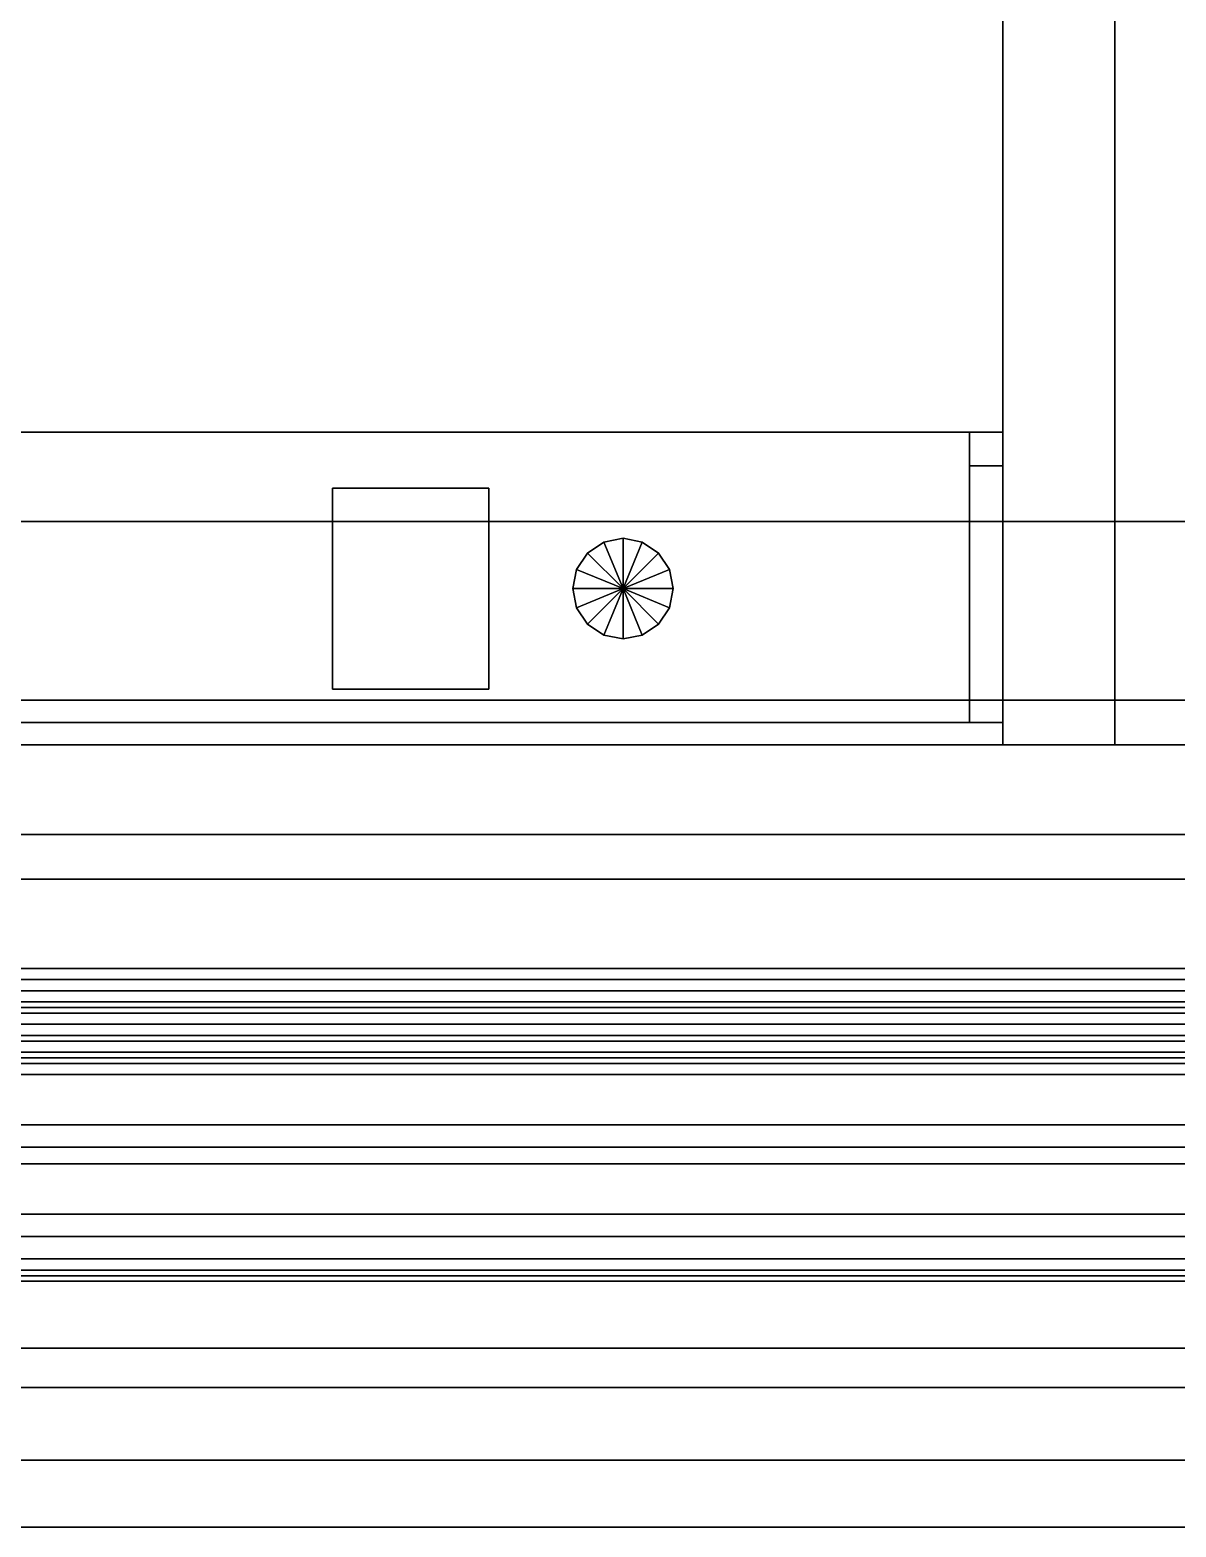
# Model space of a CAD drawing. Header units: millimetres. Extents: x -8000 to 18500, y -500 to 32500.
# Drawn here: x 6829 to 7855, y -500 to 840 of the extents above; entities that cross this region are included whole.
import ezdxf

# ---------------------------------------------------------------- set-up
doc = ezdxf.new("R2010")
doc.units = ezdxf.units.MM
for name, color, linetype in [('3D-CANOPY', 7, 'Continuous'), ('3D-COLUMNS', 7, 'Continuous'), ('3D-FINISH', 7, 'Continuous'), ('3D-FURNITURE', 7, 'Continuous'), ('3D-GLAZING', 7, 'Continuous'), ('3D-LIGHTS', 7, 'Continuous'), ('3D-ROOF', 7, 'Continuous'), ('3D-SLABS', 7, 'Continuous'), ('3D-WALLS-EXTR', 7, 'Continuous'), ('3D-WALLS-INTR', 7, 'Continuous')]:
    doc.layers.add(name, color=color, linetype=linetype)

msp = doc.modelspace()

# ---------------------------------------------------------------- linework, layer by layer
at = {"layer": '3D-CANOPY', "color": 7}
for points in [[(0, -80, 3700), (0, 0, 3700), (10000, 0, 3700), (10000, -80, 3700)], [(0, 0, 3700), (0, 0, 3950), (10000, 0, 3950), (10000, 0, 3700)], [(0, -80, 3950), (10000, -80, 3950), (10000, 0, 3950), (0, 0, 3950)], [(5400, -500, 6510), (5400, 0, 6510), (8600, 0, 6510), (8600, -500, 6510)], [(5400, 0, 6510), (5400, 0, 6555), (8600, 0, 6555), (8600, 0, 6510)], [(5400, -500, 6555), (8600, -500, 6555), (8600, 0, 6555), (5400, 0, 6555)], [(5700, -500, 3310), (5700, 0, 3310), (8900, 0, 3310), (8900, -500, 3310)], [(5700, 0, 3310), (5700, 0, 3355), (8900, 0, 3355), (8900, 0, 3310)], [(5700, -500, 3355), (8900, -500, 3355), (8900, 0, 3355), (5700, 0, 3355)], [(0, -80, 3700), (10000, -80, 3700), (10000, -80, 3950), (0, -80, 3950)], [(0, -95, 3750), (0, -80, 3750), (10000, -80, 3750), (10000, -95, 3750)], [(0, -80, 3750), (0, -80, 3900), (10000, -80, 3900), (10000, -80, 3750)], [(0, -95, 3900), (10000, -95, 3900), (10000, -80, 3900), (0, -80, 3900)], [(5410, -140, 6520), (5410, -75, 6520), (8590, -75, 6520), (8590, -140, 6520)], [(5410, -75, 6520), (5410, -75, 6550), (8590, -75, 6550), (8590, -75, 6520)], [(5410, -140, 6550), (8590, -140, 6550), (8590, -75, 6550), (5410, -75, 6550)], [(5710, -140, 3320), (5710, -75, 3320), (8890, -75, 3320), (8890, -140, 3320)], [(5710, -75, 3320), (5710, -75, 3350), (8890, -75, 3350), (8890, -75, 3320)], [(5710, -140, 3350), (8890, -140, 3350), (8890, -75, 3350), (5710, -75, 3350)], [(0, -95, 3750), (10000, -95, 3750), (10000, -95, 3900), (0, -95, 3900)], [(5410, -140, 6520), (8590, -140, 6520), (8590, -140, 6550), (5410, -140, 6550)], [(5710, -140, 3320), (8890, -140, 3320), (8890, -140, 3350), (5710, -140, 3350)], [(5410, -240, 6520), (5410, -175, 6520), (8590, -175, 6520), (8590, -240, 6520)], [(5410, -175, 6520), (5410, -175, 6550), (8590, -175, 6550), (8590, -175, 6520)], [(5410, -240, 6550), (8590, -240, 6550), (8590, -175, 6550), (5410, -175, 6550)], [(5710, -240, 3320), (5710, -175, 3320), (8890, -175, 3320), (8890, -240, 3320)], [(5710, -175, 3320), (5710, -175, 3350), (8890, -175, 3350), (8890, -175, 3320)], [(5710, -240, 3350), (8890, -240, 3350), (8890, -175, 3350), (5710, -175, 3350)], [(5410, -240, 6520), (8590, -240, 6520), (8590, -240, 6550), (5410, -240, 6550)], [(5710, -240, 3320), (8890, -240, 3320), (8890, -240, 3350), (5710, -240, 3350)], [(5410, -340, 6520), (5410, -275, 6520), (8590, -275, 6520), (8590, -340, 6520)], [(5410, -275, 6520), (5410, -275, 6550), (8590, -275, 6550), (8590, -275, 6520)], [(5410, -340, 6550), (8590, -340, 6550), (8590, -275, 6550), (5410, -275, 6550)], [(5710, -340, 3320), (5710, -275, 3320), (8890, -275, 3320), (8890, -340, 3320)], [(5710, -275, 3320), (5710, -275, 3350), (8890, -275, 3350), (8890, -275, 3320)], [(5710, -340, 3350), (8890, -340, 3350), (8890, -275, 3350), (5710, -275, 3350)], [(5410, -340, 6520), (8590, -340, 6520), (8590, -340, 6550), (5410, -340, 6550)], [(5710, -340, 3320), (8890, -340, 3320), (8890, -340, 3350), (5710, -340, 3350)], [(5410, -440, 6520), (5410, -375, 6520), (8590, -375, 6520), (8590, -440, 6520)], [(5410, -375, 6520), (5410, -375, 6550), (8590, -375, 6550), (8590, -375, 6520)], [(5410, -440, 6550), (8590, -440, 6550), (8590, -375, 6550), (5410, -375, 6550)], [(5710, -440, 3320), (5710, -375, 3320), (8890, -375, 3320), (8890, -440, 3320)], [(5710, -375, 3320), (5710, -375, 3350), (8890, -375, 3350), (8890, -375, 3320)], [(5710, -440, 3350), (8890, -440, 3350), (8890, -375, 3350), (5710, -375, 3350)], [(5410, -440, 6520), (8590, -440, 6520), (8590, -440, 6550), (5410, -440, 6550)], [(5710, -440, 3320), (8890, -440, 3320), (8890, -440, 3350), (5710, -440, 3350)], [(5400, -500, 6510), (8600, -500, 6510), (8600, -500, 6555), (5400, -500, 6555)], [(5700, -500, 3310), (8900, -500, 3310), (8900, -500, 3355), (5700, -500, 3355)]]:
    msp.add_3dface(points, dxfattribs=at)
at = {"layer": '3D-COLUMNS', "color": 7}
for points in [[(0, 0, 3600), (0, 400, 3600), (10000, 400, 3600), (10000, 0, 3600)], [(0, 400, 3600), (0, 400, 3800), (10000, 400, 3800), (10000, 400, 3600)], [(0, 0, 3800), (10000, 0, 3800), (10000, 400, 3800), (0, 400, 3800)], [(0, 0, 3600), (10000, 0, 3600), (10000, 0, 3800), (0, 0, 3800)]]:
    msp.add_3dface(points, dxfattribs=at)
at = {"layer": '3D-FINISH', "color": 7}
for points in [[(200, 200, 590), (200, 9800, 590), (9800, 9800, 590), (9800, 200, 590)], [(200, 200, 600), (9800, 200, 600), (9800, 9800, 600), (200, 9800, 600)], [(200, 200, 3990), (200, 9800, 3990), (9800, 9800, 3990), (9800, 200, 3990)], [(200, 200, 4000), (9800, 200, 4000), (9800, 9800, 4000), (200, 9800, 4000)], [(200, 200, 590), (9800, 200, 590), (9800, 200, 600), (200, 200, 600)], [(200, 200, 3990), (9800, 200, 3990), (9800, 200, 4000), (200, 200, 4000)]]:
    msp.add_3dface(points, dxfattribs=at)
at = {"layer": '3D-FURNITURE', "color": 7}
for points in [[(4500, 220, 4350), (4500, 480, 4350), (7700, 480, 4350), (7700, 220, 4350)], [(4500, 480, 4350), (4500, 480, 4375), (7700, 480, 4375), (7700, 480, 4350)], [(4500, 220, 4375), (7700, 220, 4375), (7700, 480, 4375), (4500, 480, 4375)], [(4500, 220, 4800), (4500, 480, 4800), (7700, 480, 4800), (7700, 220, 4800)], [(4500, 480, 4800), (4500, 480, 4825), (7700, 480, 4825), (7700, 480, 4800)], [(4500, 220, 4825), (7700, 220, 4825), (7700, 480, 4825), (4500, 480, 4825)], [(4500, 220, 5250), (4500, 480, 5250), (7700, 480, 5250), (7700, 220, 5250)], [(4500, 480, 5250), (4500, 480, 5275), (7700, 480, 5275), (7700, 480, 5250)], [(4500, 220, 5275), (7700, 220, 5275), (7700, 480, 5275), (4500, 480, 5275)], [(4500, 220, 5700), (4500, 480, 5700), (7700, 480, 5700), (7700, 220, 5700)], [(4500, 480, 5700), (4500, 480, 5725), (7700, 480, 5725), (7700, 480, 5700)], [(4500, 220, 5725), (7700, 220, 5725), (7700, 480, 5725), (4500, 480, 5725)], [(4500, 220, 6150), (4500, 480, 6150), (7700, 480, 6150), (7700, 220, 6150)], [(4500, 480, 6150), (4500, 480, 6175), (7700, 480, 6175), (7700, 480, 6150)], [(4500, 220, 6175), (7700, 220, 6175), (7700, 480, 6175), (4500, 480, 6175)], [(7670, 220, 4000), (7670, 480, 4000), (7700, 480, 4000), (7700, 220, 4000)], [(7670, 480, 4000), (7670, 480, 6200), (7700, 480, 6200), (7700, 480, 4000)], [(7670, 220, 4000), (7670, 220, 6200), (7670, 480, 6200), (7670, 480, 4000)], [(7670, 220, 6200), (7700, 220, 6200), (7700, 480, 6200), (7670, 480, 6200)], [(7670, 450, 4000), (7670, 480, 4000), (7700, 480, 4000), (7700, 450, 4000)], [(7670, 480, 4000), (7670, 480, 6200), (7700, 480, 6200), (7700, 480, 4000)], [(7670, 450, 4000), (7670, 450, 6200), (7670, 480, 6200), (7670, 480, 4000)], [(7670, 450, 6200), (7700, 450, 6200), (7700, 480, 6200), (7670, 480, 6200)], [(7700, 220, 4000), (7700, 480, 4000), (7700, 480, 6200), (7700, 220, 6200)], [(7700, 450, 4000), (7700, 480, 4000), (7700, 480, 6200), (7700, 450, 6200)], [(7700, 220, 4350), (7700, 480, 4350), (7700, 480, 4375), (7700, 220, 4375)], [(7700, 220, 4800), (7700, 480, 4800), (7700, 480, 4825), (7700, 220, 4825)], [(7700, 220, 5250), (7700, 480, 5250), (7700, 480, 5275), (7700, 220, 5275)], [(7700, 220, 5700), (7700, 480, 5700), (7700, 480, 5725), (7700, 220, 5725)], [(7700, 220, 6150), (7700, 480, 6150), (7700, 480, 6175), (7700, 220, 6175)], [(7670, 450, 4000), (7700, 450, 4000), (7700, 450, 6200), (7670, 450, 6200)], [(7100, 250, 4375), (7100, 430, 4375), (7240, 430, 4375), (7240, 250, 4375)], [(7100, 430, 4375), (7100, 430, 4555), (7240, 430, 4555), (7240, 430, 4375)], [(7100, 250, 4375), (7100, 250, 4555), (7100, 430, 4555), (7100, 430, 4375)], [(7100, 250, 4555), (7240, 250, 4555), (7240, 430, 4555), (7100, 430, 4555)], [(7100, 250, 4825), (7100, 430, 4825), (7240, 430, 4825), (7240, 250, 4825)], [(7100, 430, 4825), (7100, 430, 5005), (7240, 430, 5005), (7240, 430, 4825)], [(7100, 250, 4825), (7100, 250, 5005), (7100, 430, 5005), (7100, 430, 4825)], [(7100, 250, 5005), (7240, 250, 5005), (7240, 430, 5005), (7100, 430, 5005)], [(7100, 250, 5275), (7100, 430, 5275), (7240, 430, 5275), (7240, 250, 5275)], [(7100, 430, 5275), (7100, 430, 5455), (7240, 430, 5455), (7240, 430, 5275)], [(7100, 250, 5275), (7100, 250, 5455), (7100, 430, 5455), (7100, 430, 5275)], [(7100, 250, 5455), (7240, 250, 5455), (7240, 430, 5455), (7100, 430, 5455)], [(7100, 250, 5725), (7100, 430, 5725), (7240, 430, 5725), (7240, 250, 5725)], [(7100, 430, 5725), (7100, 430, 5905), (7240, 430, 5905), (7240, 430, 5725)], [(7100, 250, 5725), (7100, 250, 5905), (7100, 430, 5905), (7100, 430, 5725)], [(7100, 250, 5905), (7240, 250, 5905), (7240, 430, 5905), (7100, 430, 5905)], [(7100, 250, 6175), (7100, 430, 6175), (7240, 430, 6175), (7240, 250, 6175)], [(7100, 430, 6175), (7100, 430, 6355), (7240, 430, 6355), (7240, 430, 6175)], [(7100, 250, 6175), (7100, 250, 6355), (7100, 430, 6355), (7100, 430, 6175)], [(7100, 250, 6355), (7240, 250, 6355), (7240, 430, 6355), (7100, 430, 6355)], [(7240, 250, 4375), (7240, 430, 4375), (7240, 430, 4555), (7240, 250, 4555)], [(7240, 250, 4825), (7240, 430, 4825), (7240, 430, 5005), (7240, 250, 5005)], [(7240, 250, 5275), (7240, 430, 5275), (7240, 430, 5455), (7240, 250, 5455)], [(7240, 250, 5725), (7240, 430, 5725), (7240, 430, 5905), (7240, 250, 5905)], [(7240, 250, 6175), (7240, 430, 6175), (7240, 430, 6355), (7240, 250, 6355)], [(7342.8, 381.6, 4375), (7328.2, 371.8, 4375), (7328.2, 371.8, 4515), (7342.8, 381.6, 4515)], [(7360, 340, 4515), (7342.8, 381.6, 4515), (7328.2, 371.8, 4515), (7360, 340, 4515)], [(7360, 340, 4375), (7328.2, 371.8, 4375), (7342.8, 381.6, 4375), (7360, 340, 4375)], [(7342.8, 381.6, 4825), (7328.2, 371.8, 4825), (7328.2, 371.8, 4965), (7342.8, 381.6, 4965)], [(7360, 340, 4965), (7342.8, 381.6, 4965), (7328.2, 371.8, 4965), (7360, 340, 4965)], [(7360, 340, 4825), (7328.2, 371.8, 4825), (7342.8, 381.6, 4825), (7360, 340, 4825)], [(7342.8, 381.6, 5275), (7328.2, 371.8, 5275), (7328.2, 371.8, 5415), (7342.8, 381.6, 5415)], [(7360, 340, 5415), (7342.8, 381.6, 5415), (7328.2, 371.8, 5415), (7360, 340, 5415)], [(7360, 340, 5275), (7328.2, 371.8, 5275), (7342.8, 381.6, 5275), (7360, 340, 5275)], [(7342.8, 381.6, 5725), (7328.2, 371.8, 5725), (7328.2, 371.8, 5865), (7342.8, 381.6, 5865)], [(7360, 340, 5865), (7342.8, 381.6, 5865), (7328.2, 371.8, 5865), (7360, 340, 5865)], [(7360, 340, 5725), (7328.2, 371.8, 5725), (7342.8, 381.6, 5725), (7360, 340, 5725)], [(7342.8, 381.6, 6175), (7328.2, 371.8, 6175), (7328.2, 371.8, 6315), (7342.8, 381.6, 6315)], [(7360, 340, 6315), (7342.8, 381.6, 6315), (7328.2, 371.8, 6315), (7360, 340, 6315)], [(7360, 340, 6175), (7328.2, 371.8, 6175), (7342.8, 381.6, 6175), (7360, 340, 6175)], [(7360, 385, 4375), (7342.8, 381.6, 4375), (7342.8, 381.6, 4515), (7360, 385, 4515)], [(7360, 340, 4515), (7360, 385, 4515), (7342.8, 381.6, 4515), (7360, 340, 4515)], [(7360, 340, 4375), (7342.8, 381.6, 4375), (7360, 385, 4375), (7360, 340, 4375)], [(7360, 385, 4825), (7342.8, 381.6, 4825), (7342.8, 381.6, 4965), (7360, 385, 4965)], [(7360, 340, 4965), (7360, 385, 4965), (7342.8, 381.6, 4965), (7360, 340, 4965)], [(7360, 340, 4825), (7342.8, 381.6, 4825), (7360, 385, 4825), (7360, 340, 4825)], [(7360, 385, 5275), (7342.8, 381.6, 5275), (7342.8, 381.6, 5415), (7360, 385, 5415)], [(7360, 340, 5415), (7360, 385, 5415), (7342.8, 381.6, 5415), (7360, 340, 5415)], [(7360, 340, 5275), (7342.8, 381.6, 5275), (7360, 385, 5275), (7360, 340, 5275)], [(7360, 385, 5725), (7342.8, 381.6, 5725), (7342.8, 381.6, 5865), (7360, 385, 5865)], [(7360, 340, 5865), (7360, 385, 5865), (7342.8, 381.6, 5865), (7360, 340, 5865)], [(7360, 340, 5725), (7342.8, 381.6, 5725), (7360, 385, 5725), (7360, 340, 5725)], [(7360, 385, 6175), (7342.8, 381.6, 6175), (7342.8, 381.6, 6315), (7360, 385, 6315)], [(7360, 340, 6315), (7360, 385, 6315), (7342.8, 381.6, 6315), (7360, 340, 6315)], [(7360, 340, 6175), (7342.8, 381.6, 6175), (7360, 385, 6175), (7360, 340, 6175)], [(7377.2, 381.6, 4375), (7360, 385, 4375), (7360, 385, 4515), (7377.2, 381.6, 4515)], [(7360, 340, 4515), (7377.2, 381.6, 4515), (7360, 385, 4515), (7360, 340, 4515)], [(7360, 340, 4375), (7360, 385, 4375), (7377.2, 381.6, 4375), (7360, 340, 4375)], [(7377.2, 381.6, 4825), (7360, 385, 4825), (7360, 385, 4965), (7377.2, 381.6, 4965)], [(7360, 340, 4965), (7377.2, 381.6, 4965), (7360, 385, 4965), (7360, 340, 4965)], [(7360, 340, 4825), (7360, 385, 4825), (7377.2, 381.6, 4825), (7360, 340, 4825)], [(7377.2, 381.6, 5275), (7360, 385, 5275), (7360, 385, 5415), (7377.2, 381.6, 5415)], [(7360, 340, 5415), (7377.2, 381.6, 5415), (7360, 385, 5415), (7360, 340, 5415)], [(7360, 340, 5275), (7360, 385, 5275), (7377.2, 381.6, 5275), (7360, 340, 5275)], [(7377.2, 381.6, 5725), (7360, 385, 5725), (7360, 385, 5865), (7377.2, 381.6, 5865)], [(7360, 340, 5865), (7377.2, 381.6, 5865), (7360, 385, 5865), (7360, 340, 5865)], [(7360, 340, 5725), (7360, 385, 5725), (7377.2, 381.6, 5725), (7360, 340, 5725)], [(7377.2, 381.6, 6175), (7360, 385, 6175), (7360, 385, 6315), (7377.2, 381.6, 6315)], [(7360, 340, 6315), (7377.2, 381.6, 6315), (7360, 385, 6315), (7360, 340, 6315)], [(7360, 340, 6175), (7360, 385, 6175), (7377.2, 381.6, 6175), (7360, 340, 6175)], [(7360, 340, 4515), (7391.8, 371.8, 4515), (7377.2, 381.6, 4515), (7360, 340, 4515)], [(7360, 340, 4375), (7377.2, 381.6, 4375), (7391.8, 371.8, 4375), (7360, 340, 4375)], [(7360, 340, 4965), (7391.8, 371.8, 4965), (7377.2, 381.6, 4965), (7360, 340, 4965)], [(7360, 340, 4825), (7377.2, 381.6, 4825), (7391.8, 371.8, 4825), (7360, 340, 4825)], [(7360, 340, 5415), (7391.8, 371.8, 5415), (7377.2, 381.6, 5415), (7360, 340, 5415)], [(7360, 340, 5275), (7377.2, 381.6, 5275), (7391.8, 371.8, 5275), (7360, 340, 5275)], [(7360, 340, 5865), (7391.8, 371.8, 5865), (7377.2, 381.6, 5865), (7360, 340, 5865)], [(7360, 340, 5725), (7377.2, 381.6, 5725), (7391.8, 371.8, 5725), (7360, 340, 5725)], [(7360, 340, 6315), (7391.8, 371.8, 6315), (7377.2, 381.6, 6315), (7360, 340, 6315)], [(7360, 340, 6175), (7377.2, 381.6, 6175), (7391.8, 371.8, 6175), (7360, 340, 6175)], [(7391.8, 371.8, 4375), (7377.2, 381.6, 4375), (7377.2, 381.6, 4515), (7391.8, 371.8, 4515)], [(7391.8, 371.8, 4825), (7377.2, 381.6, 4825), (7377.2, 381.6, 4965), (7391.8, 371.8, 4965)], [(7391.8, 371.8, 5275), (7377.2, 381.6, 5275), (7377.2, 381.6, 5415), (7391.8, 371.8, 5415)], [(7391.8, 371.8, 5725), (7377.2, 381.6, 5725), (7377.2, 381.6, 5865), (7391.8, 371.8, 5865)], [(7391.8, 371.8, 6175), (7377.2, 381.6, 6175), (7377.2, 381.6, 6315), (7391.8, 371.8, 6315)], [(7328.2, 371.8, 4375), (7318.4, 357.2, 4375), (7318.4, 357.2, 4515), (7328.2, 371.8, 4515)], [(7360, 340, 4515), (7328.2, 371.8, 4515), (7318.4, 357.2, 4515), (7360, 340, 4515)], [(7360, 340, 4375), (7318.4, 357.2, 4375), (7328.2, 371.8, 4375), (7360, 340, 4375)], [(7328.2, 371.8, 4825), (7318.4, 357.2, 4825), (7318.4, 357.2, 4965), (7328.2, 371.8, 4965)], [(7360, 340, 4965), (7328.2, 371.8, 4965), (7318.4, 357.2, 4965), (7360, 340, 4965)], [(7360, 340, 4825), (7318.4, 357.2, 4825), (7328.2, 371.8, 4825), (7360, 340, 4825)], [(7328.2, 371.8, 5275), (7318.4, 357.2, 5275), (7318.4, 357.2, 5415), (7328.2, 371.8, 5415)], [(7360, 340, 5415), (7328.2, 371.8, 5415), (7318.4, 357.2, 5415), (7360, 340, 5415)], [(7360, 340, 5275), (7318.4, 357.2, 5275), (7328.2, 371.8, 5275), (7360, 340, 5275)], [(7328.2, 371.8, 5725), (7318.4, 357.2, 5725), (7318.4, 357.2, 5865), (7328.2, 371.8, 5865)], [(7360, 340, 5865), (7328.2, 371.8, 5865), (7318.4, 357.2, 5865), (7360, 340, 5865)], [(7360, 340, 5725), (7318.4, 357.2, 5725), (7328.2, 371.8, 5725), (7360, 340, 5725)], [(7328.2, 371.8, 6175), (7318.4, 357.2, 6175), (7318.4, 357.2, 6315), (7328.2, 371.8, 6315)], [(7360, 340, 6315), (7328.2, 371.8, 6315), (7318.4, 357.2, 6315), (7360, 340, 6315)], [(7360, 340, 6175), (7318.4, 357.2, 6175), (7328.2, 371.8, 6175), (7360, 340, 6175)], [(7360, 340, 4515), (7401.6, 357.2, 4515), (7391.8, 371.8, 4515), (7360, 340, 4515)], [(7360, 340, 4375), (7391.8, 371.8, 4375), (7401.6, 357.2, 4375), (7360, 340, 4375)], [(7360, 340, 4965), (7401.6, 357.2, 4965), (7391.8, 371.8, 4965), (7360, 340, 4965)], [(7360, 340, 4825), (7391.8, 371.8, 4825), (7401.6, 357.2, 4825), (7360, 340, 4825)], [(7360, 340, 5415), (7401.6, 357.2, 5415), (7391.8, 371.8, 5415), (7360, 340, 5415)], [(7360, 340, 5275), (7391.8, 371.8, 5275), (7401.6, 357.2, 5275), (7360, 340, 5275)], [(7360, 340, 5865), (7401.6, 357.2, 5865), (7391.8, 371.8, 5865), (7360, 340, 5865)], [(7360, 340, 5725), (7391.8, 371.8, 5725), (7401.6, 357.2, 5725), (7360, 340, 5725)], [(7360, 340, 6315), (7401.6, 357.2, 6315), (7391.8, 371.8, 6315), (7360, 340, 6315)], [(7360, 340, 6175), (7391.8, 371.8, 6175), (7401.6, 357.2, 6175), (7360, 340, 6175)], [(7401.6, 357.2, 4375), (7391.8, 371.8, 4375), (7391.8, 371.8, 4515), (7401.6, 357.2, 4515)], [(7401.6, 357.2, 4825), (7391.8, 371.8, 4825), (7391.8, 371.8, 4965), (7401.6, 357.2, 4965)], [(7401.6, 357.2, 5275), (7391.8, 371.8, 5275), (7391.8, 371.8, 5415), (7401.6, 357.2, 5415)], [(7401.6, 357.2, 5725), (7391.8, 371.8, 5725), (7391.8, 371.8, 5865), (7401.6, 357.2, 5865)], [(7401.6, 357.2, 6175), (7391.8, 371.8, 6175), (7391.8, 371.8, 6315), (7401.6, 357.2, 6315)], [(7318.4, 357.2, 4375), (7315, 340, 4375), (7315, 340, 4515), (7318.4, 357.2, 4515)], [(7360, 340, 4515), (7318.4, 357.2, 4515), (7315, 340, 4515), (7360, 340, 4515)], [(7360, 340, 4375), (7315, 340, 4375), (7318.4, 357.2, 4375), (7360, 340, 4375)], [(7318.4, 357.2, 4825), (7315, 340, 4825), (7315, 340, 4965), (7318.4, 357.2, 4965)], [(7360, 340, 4965), (7318.4, 357.2, 4965), (7315, 340, 4965), (7360, 340, 4965)], [(7360, 340, 4825), (7315, 340, 4825), (7318.4, 357.2, 4825), (7360, 340, 4825)], [(7318.4, 357.2, 5275), (7315, 340, 5275), (7315, 340, 5415), (7318.4, 357.2, 5415)], [(7360, 340, 5415), (7318.4, 357.2, 5415), (7315, 340, 5415), (7360, 340, 5415)], [(7360, 340, 5275), (7315, 340, 5275), (7318.4, 357.2, 5275), (7360, 340, 5275)], [(7318.4, 357.2, 5725), (7315, 340, 5725), (7315, 340, 5865), (7318.4, 357.2, 5865)], [(7360, 340, 5865), (7318.4, 357.2, 5865), (7315, 340, 5865), (7360, 340, 5865)], [(7360, 340, 5725), (7315, 340, 5725), (7318.4, 357.2, 5725), (7360, 340, 5725)], [(7318.4, 357.2, 6175), (7315, 340, 6175), (7315, 340, 6315), (7318.4, 357.2, 6315)], [(7360, 340, 6315), (7318.4, 357.2, 6315), (7315, 340, 6315), (7360, 340, 6315)], [(7360, 340, 6175), (7315, 340, 6175), (7318.4, 357.2, 6175), (7360, 340, 6175)], [(7360, 340, 4515), (7405, 340, 4515), (7401.6, 357.2, 4515), (7360, 340, 4515)], [(7360, 340, 4375), (7401.6, 357.2, 4375), (7405, 340, 4375), (7360, 340, 4375)], [(7360, 340, 4965), (7405, 340, 4965), (7401.6, 357.2, 4965), (7360, 340, 4965)], [(7360, 340, 4825), (7401.6, 357.2, 4825), (7405, 340, 4825), (7360, 340, 4825)], [(7360, 340, 5415), (7405, 340, 5415), (7401.6, 357.2, 5415), (7360, 340, 5415)], [(7360, 340, 5275), (7401.6, 357.2, 5275), (7405, 340, 5275), (7360, 340, 5275)], [(7360, 340, 5865), (7405, 340, 5865), (7401.6, 357.2, 5865), (7360, 340, 5865)], [(7360, 340, 5725), (7401.6, 357.2, 5725), (7405, 340, 5725), (7360, 340, 5725)], [(7360, 340, 6315), (7405, 340, 6315), (7401.6, 357.2, 6315), (7360, 340, 6315)], [(7360, 340, 6175), (7401.6, 357.2, 6175), (7405, 340, 6175), (7360, 340, 6175)], [(7405, 340, 4375), (7401.6, 357.2, 4375), (7401.6, 357.2, 4515), (7405, 340, 4515)], [(7405, 340, 4825), (7401.6, 357.2, 4825), (7401.6, 357.2, 4965), (7405, 340, 4965)], [(7405, 340, 5275), (7401.6, 357.2, 5275), (7401.6, 357.2, 5415), (7405, 340, 5415)], [(7405, 340, 5725), (7401.6, 357.2, 5725), (7401.6, 357.2, 5865), (7405, 340, 5865)], [(7405, 340, 6175), (7401.6, 357.2, 6175), (7401.6, 357.2, 6315), (7405, 340, 6315)], [(7315, 340, 4375), (7318.4, 322.8, 4375), (7318.4, 322.8, 4515), (7315, 340, 4515)], [(7360, 340, 4515), (7315, 340, 4515), (7318.4, 322.8, 4515), (7360, 340, 4515)], [(7360, 340, 4375), (7318.4, 322.8, 4375), (7315, 340, 4375), (7360, 340, 4375)], [(7315, 340, 4825), (7318.4, 322.8, 4825), (7318.4, 322.8, 4965), (7315, 340, 4965)], [(7360, 340, 4965), (7315, 340, 4965), (7318.4, 322.8, 4965), (7360, 340, 4965)], [(7360, 340, 4825), (7318.4, 322.8, 4825), (7315, 340, 4825), (7360, 340, 4825)], [(7315, 340, 5275), (7318.4, 322.8, 5275), (7318.4, 322.8, 5415), (7315, 340, 5415)], [(7360, 340, 5415), (7315, 340, 5415), (7318.4, 322.8, 5415), (7360, 340, 5415)], [(7360, 340, 5275), (7318.4, 322.8, 5275), (7315, 340, 5275), (7360, 340, 5275)], [(7315, 340, 5725), (7318.4, 322.8, 5725), (7318.4, 322.8, 5865), (7315, 340, 5865)], [(7360, 340, 5865), (7315, 340, 5865), (7318.4, 322.8, 5865), (7360, 340, 5865)], [(7360, 340, 5725), (7318.4, 322.8, 5725), (7315, 340, 5725), (7360, 340, 5725)], [(7315, 340, 6175), (7318.4, 322.8, 6175), (7318.4, 322.8, 6315), (7315, 340, 6315)], [(7360, 340, 6315), (7315, 340, 6315), (7318.4, 322.8, 6315), (7360, 340, 6315)], [(7360, 340, 6175), (7318.4, 322.8, 6175), (7315, 340, 6175), (7360, 340, 6175)], [(7360, 340, 4515), (7318.4, 322.8, 4515), (7328.2, 308.2, 4515), (7360, 340, 4515)], [(7360, 340, 4375), (7328.2, 308.2, 4375), (7318.4, 322.8, 4375), (7360, 340, 4375)], [(7360, 340, 4965), (7318.4, 322.8, 4965), (7328.2, 308.2, 4965), (7360, 340, 4965)], [(7360, 340, 4825), (7328.2, 308.2, 4825), (7318.4, 322.8, 4825), (7360, 340, 4825)], [(7360, 340, 5415), (7318.4, 322.8, 5415), (7328.2, 308.2, 5415), (7360, 340, 5415)], [(7360, 340, 5275), (7328.2, 308.2, 5275), (7318.4, 322.8, 5275), (7360, 340, 5275)], [(7360, 340, 5865), (7318.4, 322.8, 5865), (7328.2, 308.2, 5865), (7360, 340, 5865)], [(7360, 340, 5725), (7328.2, 308.2, 5725), (7318.4, 322.8, 5725), (7360, 340, 5725)], [(7360, 340, 6315), (7318.4, 322.8, 6315), (7328.2, 308.2, 6315), (7360, 340, 6315)], [(7360, 340, 6175), (7328.2, 308.2, 6175), (7318.4, 322.8, 6175), (7360, 340, 6175)], [(7360, 340, 4515), (7328.2, 308.2, 4515), (7342.8, 298.4, 4515), (7360, 340, 4515)], [(7360, 340, 4375), (7342.8, 298.4, 4375), (7328.2, 308.2, 4375), (7360, 340, 4375)], [(7360, 340, 4965), (7328.2, 308.2, 4965), (7342.8, 298.4, 4965), (7360, 340, 4965)], [(7360, 340, 4825), (7342.8, 298.4, 4825), (7328.2, 308.2, 4825), (7360, 340, 4825)], [(7360, 340, 5415), (7328.2, 308.2, 5415), (7342.8, 298.4, 5415), (7360, 340, 5415)], [(7360, 340, 5275), (7342.8, 298.4, 5275), (7328.2, 308.2, 5275), (7360, 340, 5275)], [(7360, 340, 5865), (7328.2, 308.2, 5865), (7342.8, 298.4, 5865), (7360, 340, 5865)], [(7360, 340, 5725), (7342.8, 298.4, 5725), (7328.2, 308.2, 5725), (7360, 340, 5725)], [(7360, 340, 6315), (7328.2, 308.2, 6315), (7342.8, 298.4, 6315), (7360, 340, 6315)], [(7360, 340, 6175), (7342.8, 298.4, 6175), (7328.2, 308.2, 6175), (7360, 340, 6175)], [(7360, 340, 4515), (7342.8, 298.4, 4515), (7360, 295, 4515), (7360, 340, 4515)], [(7360, 340, 4375), (7360, 295, 4375), (7342.8, 298.4, 4375), (7360, 340, 4375)], [(7360, 340, 4965), (7342.8, 298.4, 4965), (7360, 295, 4965), (7360, 340, 4965)], [(7360, 340, 4825), (7360, 295, 4825), (7342.8, 298.4, 4825), (7360, 340, 4825)], [(7360, 340, 5415), (7342.8, 298.4, 5415), (7360, 295, 5415), (7360, 340, 5415)], [(7360, 340, 5275), (7360, 295, 5275), (7342.8, 298.4, 5275), (7360, 340, 5275)], [(7360, 340, 5865), (7342.8, 298.4, 5865), (7360, 295, 5865), (7360, 340, 5865)], [(7360, 340, 5725), (7360, 295, 5725), (7342.8, 298.4, 5725), (7360, 340, 5725)], [(7360, 340, 6315), (7342.8, 298.4, 6315), (7360, 295, 6315), (7360, 340, 6315)], [(7360, 340, 6175), (7360, 295, 6175), (7342.8, 298.4, 6175), (7360, 340, 6175)], [(7360, 340, 4515), (7360, 295, 4515), (7377.2, 298.4, 4515), (7360, 340, 4515)], [(7360, 340, 4375), (7377.2, 298.4, 4375), (7360, 295, 4375), (7360, 340, 4375)], [(7360, 340, 4515), (7377.2, 298.4, 4515), (7391.8, 308.2, 4515), (7360, 340, 4515)], [(7360, 340, 4375), (7391.8, 308.2, 4375), (7377.2, 298.4, 4375), (7360, 340, 4375)], [(7360, 340, 4515), (7391.8, 308.2, 4515), (7401.6, 322.8, 4515), (7360, 340, 4515)], [(7360, 340, 4375), (7401.6, 322.8, 4375), (7391.8, 308.2, 4375), (7360, 340, 4375)], [(7360, 340, 4515), (7401.6, 322.8, 4515), (7405, 340, 4515), (7360, 340, 4515)], [(7360, 340, 4375), (7405, 340, 4375), (7401.6, 322.8, 4375), (7360, 340, 4375)], [(7360, 340, 4965), (7360, 295, 4965), (7377.2, 298.4, 4965), (7360, 340, 4965)], [(7360, 340, 4825), (7377.2, 298.4, 4825), (7360, 295, 4825), (7360, 340, 4825)], [(7360, 340, 4965), (7377.2, 298.4, 4965), (7391.8, 308.2, 4965), (7360, 340, 4965)], [(7360, 340, 4825), (7391.8, 308.2, 4825), (7377.2, 298.4, 4825), (7360, 340, 4825)], [(7360, 340, 4965), (7391.8, 308.2, 4965), (7401.6, 322.8, 4965), (7360, 340, 4965)], [(7360, 340, 4825), (7401.6, 322.8, 4825), (7391.8, 308.2, 4825), (7360, 340, 4825)], [(7360, 340, 4965), (7401.6, 322.8, 4965), (7405, 340, 4965), (7360, 340, 4965)], [(7360, 340, 4825), (7405, 340, 4825), (7401.6, 322.8, 4825), (7360, 340, 4825)], [(7360, 340, 5415), (7360, 295, 5415), (7377.2, 298.4, 5415), (7360, 340, 5415)], [(7360, 340, 5275), (7377.2, 298.4, 5275), (7360, 295, 5275), (7360, 340, 5275)], [(7360, 340, 5415), (7377.2, 298.4, 5415), (7391.8, 308.2, 5415), (7360, 340, 5415)], [(7360, 340, 5275), (7391.8, 308.2, 5275), (7377.2, 298.4, 5275), (7360, 340, 5275)], [(7360, 340, 5415), (7391.8, 308.2, 5415), (7401.6, 322.8, 5415), (7360, 340, 5415)], [(7360, 340, 5275), (7401.6, 322.8, 5275), (7391.8, 308.2, 5275), (7360, 340, 5275)], [(7360, 340, 5415), (7401.6, 322.8, 5415), (7405, 340, 5415), (7360, 340, 5415)], [(7360, 340, 5275), (7405, 340, 5275), (7401.6, 322.8, 5275), (7360, 340, 5275)], [(7360, 340, 5865), (7360, 295, 5865), (7377.2, 298.4, 5865), (7360, 340, 5865)], [(7360, 340, 5725), (7377.2, 298.4, 5725), (7360, 295, 5725), (7360, 340, 5725)], [(7360, 340, 5865), (7377.2, 298.4, 5865), (7391.8, 308.2, 5865), (7360, 340, 5865)], [(7360, 340, 5725), (7391.8, 308.2, 5725), (7377.2, 298.4, 5725), (7360, 340, 5725)], [(7360, 340, 5865), (7391.8, 308.2, 5865), (7401.6, 322.8, 5865), (7360, 340, 5865)], [(7360, 340, 5725), (7401.6, 322.8, 5725), (7391.8, 308.2, 5725), (7360, 340, 5725)], [(7360, 340, 5865), (7401.6, 322.8, 5865), (7405, 340, 5865), (7360, 340, 5865)], [(7360, 340, 5725), (7405, 340, 5725), (7401.6, 322.8, 5725), (7360, 340, 5725)], [(7360, 340, 6315), (7360, 295, 6315), (7377.2, 298.4, 6315), (7360, 340, 6315)], [(7360, 340, 6175), (7377.2, 298.4, 6175), (7360, 295, 6175), (7360, 340, 6175)], [(7360, 340, 6315), (7377.2, 298.4, 6315), (7391.8, 308.2, 6315), (7360, 340, 6315)], [(7360, 340, 6175), (7391.8, 308.2, 6175), (7377.2, 298.4, 6175), (7360, 340, 6175)], [(7360, 340, 6315), (7391.8, 308.2, 6315), (7401.6, 322.8, 6315), (7360, 340, 6315)], [(7360, 340, 6175), (7401.6, 322.8, 6175), (7391.8, 308.2, 6175), (7360, 340, 6175)], [(7360, 340, 6315), (7401.6, 322.8, 6315), (7405, 340, 6315), (7360, 340, 6315)], [(7360, 340, 6175), (7405, 340, 6175), (7401.6, 322.8, 6175), (7360, 340, 6175)], [(7401.6, 322.8, 4375), (7405, 340, 4375), (7405, 340, 4515), (7401.6, 322.8, 4515)], [(7401.6, 322.8, 4825), (7405, 340, 4825), (7405, 340, 4965), (7401.6, 322.8, 4965)], [(7401.6, 322.8, 5275), (7405, 340, 5275), (7405, 340, 5415), (7401.6, 322.8, 5415)], [(7401.6, 322.8, 5725), (7405, 340, 5725), (7405, 340, 5865), (7401.6, 322.8, 5865)], [(7401.6, 322.8, 6175), (7405, 340, 6175), (7405, 340, 6315), (7401.6, 322.8, 6315)], [(7318.4, 322.8, 4375), (7328.2, 308.2, 4375), (7328.2, 308.2, 4515), (7318.4, 322.8, 4515)], [(7318.4, 322.8, 4825), (7328.2, 308.2, 4825), (7328.2, 308.2, 4965), (7318.4, 322.8, 4965)], [(7318.4, 322.8, 5275), (7328.2, 308.2, 5275), (7328.2, 308.2, 5415), (7318.4, 322.8, 5415)], [(7318.4, 322.8, 5725), (7328.2, 308.2, 5725), (7328.2, 308.2, 5865), (7318.4, 322.8, 5865)], [(7318.4, 322.8, 6175), (7328.2, 308.2, 6175), (7328.2, 308.2, 6315), (7318.4, 322.8, 6315)], [(7391.8, 308.2, 4375), (7401.6, 322.8, 4375), (7401.6, 322.8, 4515), (7391.8, 308.2, 4515)], [(7391.8, 308.2, 4825), (7401.6, 322.8, 4825), (7401.6, 322.8, 4965), (7391.8, 308.2, 4965)], [(7391.8, 308.2, 5275), (7401.6, 322.8, 5275), (7401.6, 322.8, 5415), (7391.8, 308.2, 5415)], [(7391.8, 308.2, 5725), (7401.6, 322.8, 5725), (7401.6, 322.8, 5865), (7391.8, 308.2, 5865)], [(7391.8, 308.2, 6175), (7401.6, 322.8, 6175), (7401.6, 322.8, 6315), (7391.8, 308.2, 6315)], [(7328.2, 308.2, 4375), (7342.8, 298.4, 4375), (7342.8, 298.4, 4515), (7328.2, 308.2, 4515)], [(7328.2, 308.2, 4825), (7342.8, 298.4, 4825), (7342.8, 298.4, 4965), (7328.2, 308.2, 4965)], [(7328.2, 308.2, 5275), (7342.8, 298.4, 5275), (7342.8, 298.4, 5415), (7328.2, 308.2, 5415)], [(7328.2, 308.2, 5725), (7342.8, 298.4, 5725), (7342.8, 298.4, 5865), (7328.2, 308.2, 5865)], [(7328.2, 308.2, 6175), (7342.8, 298.4, 6175), (7342.8, 298.4, 6315), (7328.2, 308.2, 6315)], [(7342.8, 298.4, 4375), (7360, 295, 4375), (7360, 295, 4515), (7342.8, 298.4, 4515)], [(7342.8, 298.4, 4825), (7360, 295, 4825), (7360, 295, 4965), (7342.8, 298.4, 4965)], [(7342.8, 298.4, 5275), (7360, 295, 5275), (7360, 295, 5415), (7342.8, 298.4, 5415)], [(7342.8, 298.4, 5725), (7360, 295, 5725), (7360, 295, 5865), (7342.8, 298.4, 5865)], [(7342.8, 298.4, 6175), (7360, 295, 6175), (7360, 295, 6315), (7342.8, 298.4, 6315)], [(7360, 295, 4375), (7377.2, 298.4, 4375), (7377.2, 298.4, 4515), (7360, 295, 4515)], [(7360, 295, 4825), (7377.2, 298.4, 4825), (7377.2, 298.4, 4965), (7360, 295, 4965)], [(7360, 295, 5275), (7377.2, 298.4, 5275), (7377.2, 298.4, 5415), (7360, 295, 5415)], [(7360, 295, 5725), (7377.2, 298.4, 5725), (7377.2, 298.4, 5865), (7360, 295, 5865)], [(7360, 295, 6175), (7377.2, 298.4, 6175), (7377.2, 298.4, 6315), (7360, 295, 6315)], [(7377.2, 298.4, 4375), (7391.8, 308.2, 4375), (7391.8, 308.2, 4515), (7377.2, 298.4, 4515)], [(7377.2, 298.4, 4825), (7391.8, 308.2, 4825), (7391.8, 308.2, 4965), (7377.2, 298.4, 4965)], [(7377.2, 298.4, 5275), (7391.8, 308.2, 5275), (7391.8, 308.2, 5415), (7377.2, 298.4, 5415)], [(7377.2, 298.4, 5725), (7391.8, 308.2, 5725), (7391.8, 308.2, 5865), (7377.2, 298.4, 5865)], [(7377.2, 298.4, 6175), (7391.8, 308.2, 6175), (7391.8, 308.2, 6315), (7377.2, 298.4, 6315)], [(7100, 250, 4375), (7240, 250, 4375), (7240, 250, 4555), (7100, 250, 4555)], [(7100, 250, 4825), (7240, 250, 4825), (7240, 250, 5005), (7100, 250, 5005)], [(7100, 250, 5275), (7240, 250, 5275), (7240, 250, 5455), (7100, 250, 5455)], [(7100, 250, 5725), (7240, 250, 5725), (7240, 250, 5905), (7100, 250, 5905)], [(7100, 250, 6175), (7240, 250, 6175), (7240, 250, 6355), (7100, 250, 6355)], [(4500, 220, 4350), (7700, 220, 4350), (7700, 220, 4375), (4500, 220, 4375)], [(4500, 220, 4800), (7700, 220, 4800), (7700, 220, 4825), (4500, 220, 4825)], [(4500, 220, 5250), (7700, 220, 5250), (7700, 220, 5275), (4500, 220, 5275)], [(4500, 220, 5700), (7700, 220, 5700), (7700, 220, 5725), (4500, 220, 5725)], [(4500, 220, 6150), (7700, 220, 6150), (7700, 220, 6175), (4500, 220, 6175)], [(7670, 220, 4000), (7700, 220, 4000), (7700, 220, 6200), (7670, 220, 6200)], [(5930, -260, 900), (5930, -40, 900), (8670, -40, 900), (8670, -260, 900)], [(5930, -40, 900), (5930, -40, 1100), (8670, -40, 1100), (8670, -40, 900)], [(5930, -260, 1100), (8670, -260, 1100), (8670, -40, 1100), (5930, -40, 1100)], [(5930, -260, 900), (8670, -260, 900), (8670, -260, 1100), (5930, -260, 1100)]]:
    msp.add_3dface(points, dxfattribs=at)
at = {"layer": '3D-GLAZING', "color": 7}
for points in [[(5540, 80, 4800), (5540, 120, 4800), (8460, 120, 4800), (8460, 80, 4800)], [(5540, 120, 4800), (5540, 120, 6500), (8460, 120, 6500), (8460, 120, 4800)], [(5540, 80, 6500), (8460, 80, 6500), (8460, 120, 6500), (5540, 120, 6500)], [(5840, 80, 1500), (5840, 120, 1500), (8760, 120, 1500), (8760, 80, 1500)], [(5840, 120, 1500), (5840, 120, 3300), (8760, 120, 3300), (8760, 120, 1500)], [(5840, 80, 3300), (8760, 80, 3300), (8760, 120, 3300), (5840, 120, 3300)], [(5540, 80, 4800), (8460, 80, 4800), (8460, 80, 6500), (5540, 80, 6500)], [(5840, 80, 1500), (8760, 80, 1500), (8760, 80, 3300), (5840, 80, 3300)]]:
    msp.add_3dface(points, dxfattribs=at)
at = {"layer": '3D-LIGHTS', "color": 7}
for points in [[(0, -85, 3690), (0, -65, 3690), (10000, -65, 3690), (10000, -85, 3690)], [(0, -65, 3690), (0, -65, 3705), (10000, -65, 3705), (10000, -65, 3690)], [(0, -85, 3705), (10000, -85, 3705), (10000, -65, 3705), (0, -65, 3705)], [(0, -85, 3690), (10000, -85, 3690), (10000, -85, 3705), (0, -85, 3705)]]:
    msp.add_3dface(points, dxfattribs=at)
at = {"layer": '3D-ROOF', "color": 7}
for points in [[(0, 0, 7000), (0, 10000, 7000), (10000, 10000, 7000), (10000, 0, 7000)], [(0, 0, 7200), (10000, 0, 7200), (10000, 10000, 7200), (0, 10000, 7200)], [(-40, -40, 7780), (-40, 240, 7780), (10040, 240, 7780), (10040, -40, 7780)], [(-40, 240, 7780), (-40, 240, 7830), (10040, 240, 7830), (10040, 240, 7780)], [(-40, -40, 7830), (10040, -40, 7830), (10040, 240, 7830), (-40, 240, 7830)], [(0, 0, 7200), (0, 200, 7200), (10000, 200, 7200), (10000, 0, 7200)], [(0, 200, 7200), (0, 200, 7800), (10000, 200, 7800), (10000, 200, 7200)], [(0, 0, 7800), (10000, 0, 7800), (10000, 200, 7800), (0, 200, 7800)], [(0, 0, 7000), (10000, 0, 7000), (10000, 0, 7200), (0, 0, 7200)], [(0, 0, 7200), (10000, 0, 7200), (10000, 0, 7800), (0, 0, 7800)], [(0, -50, 7200), (0, -10, 7200), (10000, -10, 7200), (10000, -50, 7200)], [(0, -10, 7200), (0, -10, 7420), (10000, -10, 7420), (10000, -10, 7200)], [(0, -50, 7420), (10000, -50, 7420), (10000, -10, 7420), (0, -10, 7420)], [(-40, -40, 7780), (10040, -40, 7780), (10040, -40, 7830), (-40, -40, 7830)], [(0, -50, 7200), (10000, -50, 7200), (10000, -50, 7420), (0, -50, 7420)]]:
    msp.add_3dface(points, dxfattribs=at)
at = {"layer": '3D-SLABS', "color": 7}
for points in [[(0, 0), (0, 10000), (10000, 10000), (10000, 0)], [(0, 0, 600), (10000, 0, 600), (10000, 10000, 600), (0, 10000, 600)], [(0, 0, 3800), (0, 4000, 3800), (10000, 4000, 3800), (10000, 0, 3800)], [(0, 0, 4000), (10000, 0, 4000), (10000, 4000, 4000), (0, 4000, 4000)], [(0, 0), (10000, 0), (10000, 0, 600), (0, 0, 600)], [(0, 0, 3800), (10000, 0, 3800), (10000, 0, 4000), (0, 0, 4000)]]:
    msp.add_3dface(points, dxfattribs=at)
at = {"layer": '3D-WALLS-EXTR', "color": 7}
for points in [[(5500, 0, 4000), (5500, 200, 4000), (8500, 200, 4000), (8500, 0, 4000)], [(5500, 200, 4000), (5500, 200, 4800), (8500, 200, 4800), (8500, 200, 4000)], [(5500, 0, 4800), (8500, 0, 4800), (8500, 200, 4800), (5500, 200, 4800)], [(5500, 0, 6500), (5500, 200, 6500), (8500, 200, 6500), (8500, 0, 6500)], [(5500, 200, 6500), (5500, 200, 7000), (8500, 200, 7000), (8500, 200, 6500)], [(5500, 0, 7000), (8500, 0, 7000), (8500, 200, 7000), (5500, 200, 7000)], [(5800, 0, 600), (5800, 200, 600), (8800, 200, 600), (8800, 0, 600)], [(5800, 200, 600), (5800, 200, 1500), (8800, 200, 1500), (8800, 200, 600)], [(5800, 0, 1500), (8800, 0, 1500), (8800, 200, 1500), (5800, 200, 1500)], [(5800, 0, 3300), (5800, 200, 3300), (8800, 200, 3300), (8800, 0, 3300)], [(5800, 200, 3300), (5800, 200, 3800), (8800, 200, 3800), (8800, 200, 3300)], [(5800, 0, 3800), (8800, 0, 3800), (8800, 200, 3800), (5800, 200, 3800)], [(-50, -60, 570), (-50, 0, 570), (10050, 0, 570), (10050, -60, 570)], [(-50, 0, 570), (-50, 0, 610), (10050, 0, 610), (10050, 0, 570)], [(-50, -60, 610), (10050, -60, 610), (10050, 0, 610), (-50, 0, 610)], [(0, -35), (0, 0), (10000, 0), (10000, -35)], [(0, 0), (0, 0, 600), (10000, 0, 600), (10000, 0)], [(0, -35, 600), (10000, -35, 600), (10000, 0, 600), (0, 0, 600)], [(5500, 0, 4000), (8500, 0, 4000), (8500, 0, 4800), (5500, 0, 4800)], [(5500, 0, 6500), (8500, 0, 6500), (8500, 0, 7000), (5500, 0, 7000)], [(5500, -160, 4000), (5500, 0, 4000), (8500, 0, 4000), (8500, -160, 4000)], [(5500, 0, 4000), (5500, 0, 4050), (8500, 0, 4050), (8500, 0, 4000)], [(5500, -160, 4050), (8500, -160, 4050), (8500, 0, 4050), (5500, 0, 4050)], [(5500, -220, 6450), (5500, 0, 6450), (8500, 0, 6450), (8500, -220, 6450)], [(5500, 0, 6450), (5500, 0, 6510), (8500, 0, 6510), (8500, 0, 6450)], [(5500, -220, 6510), (8500, -220, 6510), (8500, 0, 6510), (5500, 0, 6510)], [(5800, 0, 600), (8800, 0, 600), (8800, 0, 1500), (5800, 0, 1500)], [(5800, 0, 3300), (8800, 0, 3300), (8800, 0, 3800), (5800, 0, 3800)], [(5800, -160, 600), (5800, 0, 600), (8800, 0, 600), (8800, -160, 600)], [(5800, 0, 600), (5800, 0, 650), (8800, 0, 650), (8800, 0, 600)], [(5800, -160, 650), (8800, -160, 650), (8800, 0, 650), (5800, 0, 650)], [(5800, -220, 3250), (5800, 0, 3250), (8800, 0, 3250), (8800, -220, 3250)], [(5800, 0, 3250), (5800, 0, 3310), (8800, 0, 3310), (8800, 0, 3250)], [(5800, -220, 3310), (8800, -220, 3310), (8800, 0, 3310), (5800, 0, 3310)], [(5900, -280, 600), (5900, -20, 600), (8700, -20, 600), (8700, -280, 600)], [(5900, -20, 600), (5900, -20, 920), (8700, -20, 920), (8700, -20, 600)], [(5900, -280, 920), (8700, -280, 920), (8700, -20, 920), (5900, -20, 920)], [(0, -35), (10000, -35), (10000, -35, 600), (0, -35, 600)], [(5920, -270, 620), (5920, -30, 620), (8680, -30, 620), (8680, -270, 620)], [(5920, -30, 620), (5920, -30, 900), (8680, -30, 900), (8680, -30, 620)], [(5920, -270, 900), (8680, -270, 900), (8680, -30, 900), (5920, -30, 900)], [(-50, -60, 570), (10050, -60, 570), (10050, -60, 610), (-50, -60, 610)], [(5500, -160, 4000), (8500, -160, 4000), (8500, -160, 4050), (5500, -160, 4050)], [(5800, -160, 600), (8800, -160, 600), (8800, -160, 650), (5800, -160, 650)], [(5500, -220, 6450), (8500, -220, 6450), (8500, -220, 6510), (5500, -220, 6510)], [(5800, -220, 3250), (8800, -220, 3250), (8800, -220, 3310), (5800, -220, 3310)], [(5900, -280, 600), (8700, -280, 600), (8700, -280, 920), (5900, -280, 920)], [(5920, -270, 620), (8680, -270, 620), (8680, -270, 900), (5920, -270, 900)]]:
    msp.add_3dface(points, dxfattribs=at)
at = {"layer": '3D-WALLS-INTR', "color": 7}
for points in [[(7700, 200, 600), (7700, 900, 600), (7800, 900, 600), (7800, 200, 600)], [(7700, 200, 600), (7700, 200, 3400), (7700, 900, 3400), (7700, 900, 600)], [(7700, 200, 3400), (7800, 200, 3400), (7800, 900, 3400), (7700, 900, 3400)], [(7800, 200, 600), (7800, 900, 600), (7800, 900, 3400), (7800, 200, 3400)], [(7700, 200, 600), (7800, 200, 600), (7800, 200, 3400), (7700, 200, 3400)]]:
    msp.add_3dface(points, dxfattribs=at)

doc.saveas('drawing.dxf')
